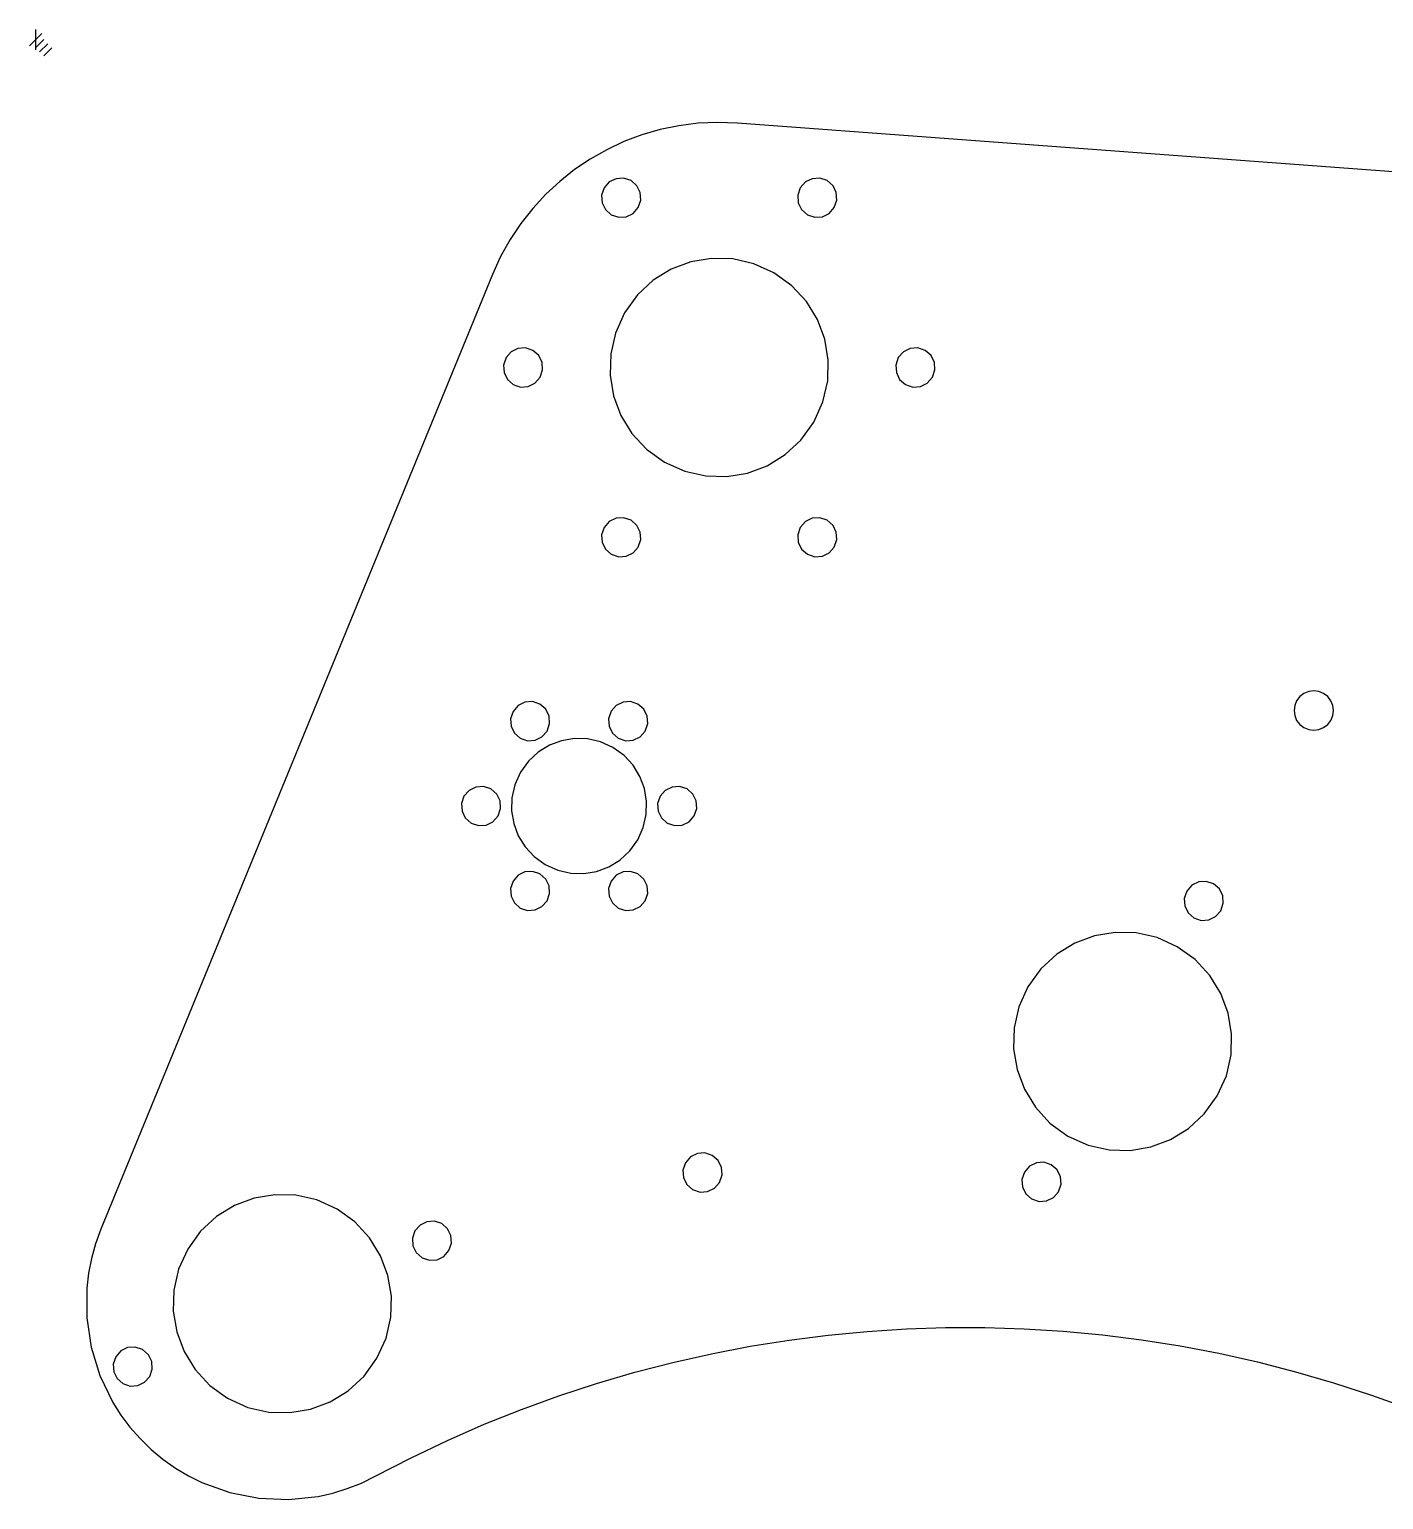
# Model space of a CAD drawing. Extents: x -1 to 358, y 181 to 530.
# Drawn here: x -0.8 to 174.6, y 340 to 530.5 of the extents above; entities that cross this region are included whole.
import ezdxf

# ---------------------------------------------------------------- set-up
doc = ezdxf.new("R2010")
doc.units = 0

msp = doc.modelspace()

# ---------------------------------------------------------------- linework, layer by layer
for p, q in [((85.802241, 518.322005), (83.315405, 518.008582)), ((88.329815, 518.438018), (85.802241, 518.322005)), ((90.888319, 518.350559), (88.329815, 518.438018)), ((192.183447, 510.815965), (90.888319, 518.350559)), ((78.503166, 516.813763), (76.197374, 515.944492)), ((80.879111, 517.503814), (78.503166, 516.813763)), ((83.315405, 518.008582), (80.879111, 517.503814)), ((73.971543, 514.902066), (71.835477, 513.692546)), ((76.197374, 515.944492), (73.971543, 514.902066)), ((71.835477, 513.692546), (69.798983, 512.321997)), ((67.871865, 510.796482), (66.06393, 509.122064)), ((69.798983, 512.321997), (67.871865, 510.796482)), ((74.296252, 510.718739), (73.626672, 509.959272)), ((75.174466, 511.148034), (74.296252, 510.718739)), ((76.149547, 511.217102), (75.174466, 511.148034)), ((77.109728, 510.895888), (76.149547, 511.217102)), ((77.867999, 510.224953), (77.109728, 510.895888)), ((77.109728, 510.895888), (77.109728, 510.895888)), ((99.695871, 510.718739), (99.026291, 509.959272)), ((100.574084, 511.148034), (99.695871, 510.718739)), ((101.549165, 511.217102), (100.574084, 511.148034)), ((102.509347, 510.895888), (101.549165, 511.217102)), ((103.267617, 510.224953), (102.509347, 510.895888)), ((102.509347, 510.895888), (102.509347, 510.895888)), ((66.06393, 509.122064), (64.384984, 507.304806)), ((73.626672, 509.959272), (73.303745, 508.999665)), ((73.303745, 508.999665), (73.371072, 508.024463)), ((78.295725, 509.345975), (77.867999, 510.224953)), ((78.363052, 508.370772), (78.295725, 509.345975)), ((99.026291, 509.959272), (98.703363, 508.999665)), ((98.703363, 508.999665), (98.77069, 508.024463)), ((103.695344, 509.345975), (103.267617, 510.224953)), ((103.762671, 508.370772), (103.695344, 509.345975)), ((64.384984, 507.304806), (62.844832, 505.350772)), ((73.371072, 508.024463), (73.798798, 507.145484)), ((73.798798, 507.145484), (74.557068, 506.47455)), ((77.370545, 506.651698), (78.040124, 507.411165)), ((78.040124, 507.411165), (78.363052, 508.370772)), ((98.77069, 508.024463), (99.198417, 507.145484)), ((99.198417, 507.145484), (99.956687, 506.47455)), ((102.770164, 506.651698), (103.439743, 507.411165)), ((103.439743, 507.411165), (103.762671, 508.370772)), ((62.844832, 505.350772), (61.453279, 503.266025)), ((74.557068, 506.47455), (75.51725, 506.153335)), ((75.51725, 506.153335), (76.492331, 506.222403)), ((76.492331, 506.222403), (77.370545, 506.651698)), ((99.956687, 506.47455), (100.916869, 506.153335)), ((100.916869, 506.153335), (101.89195, 506.222403)), ((101.89195, 506.222403), (102.770164, 506.651698)), ((61.453279, 503.266025), (60.220133, 501.056628)), ((60.220133, 501.056628), (59.155197, 498.728644)), ((82.32504, 499.413287), (79.992251, 497.98303)), ((84.869772, 500.363806), (82.32504, 499.413287)), ((87.54871, 500.813747), (84.869772, 500.363806)), ((90.284112, 500.742267), (87.54871, 500.813747)), ((92.99824, 500.128524), (90.284112, 500.742267)), ((95.613354, 498.951677), (92.99824, 500.128524)), ((59.155197, 498.728644), (8.454874, 375.019463)), ((79.992251, 497.98303), (77.949147, 496.093879)), ((97.94009, 497.275346), (95.613354, 498.951677)), ((95.613354, 498.951677), (95.613354, 498.951677)), ((99.82867, 495.231713), (97.94009, 497.275346)), ((77.949147, 496.093879), (76.273465, 493.766674)), ((76.273465, 493.766674), (75.095888, 491.151889)), ((101.258275, 492.898525), (99.82867, 495.231713)), ((102.208084, 490.353527), (101.258275, 492.898525)), ((75.095888, 491.151889), (74.481387, 488.437933)), ((102.657276, 487.674464), (102.208084, 490.353527)), ((60.926532, 487.962758), (60.603591, 487.003051)), ((61.596193, 488.722286), (60.926532, 487.962758)), ((62.474513, 489.151569), (61.596193, 488.722286)), ((63.449691, 489.220552), (62.474513, 489.151569)), ((64.409924, 488.899179), (63.449691, 489.220552)), ((65.168358, 488.228279), (64.409924, 488.899179)), ((64.409924, 488.899179), (64.409924, 488.899179)), ((65.596205, 487.349259), (65.168358, 488.228279)), ((74.481387, 488.437933), (74.409142, 485.702551)), ((102.585031, 484.939082), (102.657276, 487.674464)), ((111.725767, 487.96275), (111.402826, 487.003043)), ((112.395428, 488.722279), (111.725767, 487.96275)), ((113.273748, 489.151562), (112.395428, 488.722279)), ((114.248926, 489.220544), (113.273748, 489.151562)), ((115.209159, 488.899171), (114.248926, 489.220544)), ((115.967592, 488.228271), (115.209159, 488.899171)), ((115.209159, 488.899171), (115.209159, 488.899171)), ((116.39544, 487.349251), (115.967592, 488.228271)), ((60.603591, 487.003051), (60.670981, 486.027762)), ((60.670981, 486.027762), (61.098828, 485.148742)), ((65.340653, 485.414262), (65.663595, 486.37397)), ((65.663595, 486.37397), (65.596205, 487.349259)), ((111.402826, 487.003043), (111.470216, 486.027754)), ((111.470216, 486.027754), (111.898063, 485.148734)), ((116.139888, 485.414254), (116.462829, 486.373962)), ((116.462829, 486.373962), (116.39544, 487.349251)), ((61.098828, 485.148742), (61.857262, 484.477841)), ((61.857262, 484.477841), (62.817495, 484.156468)), ((62.817495, 484.156468), (63.792673, 484.225451)), ((63.792673, 484.225451), (64.670993, 484.654734)), ((64.670993, 484.654734), (65.340653, 485.414262)), ((74.409142, 485.702551), (74.858334, 483.023488)), ((101.97053, 482.225126), (102.585031, 484.939082)), ((111.898063, 485.148734), (112.656497, 484.477833)), ((112.656497, 484.477833), (113.61673, 484.15646)), ((113.61673, 484.15646), (114.591908, 484.225443)), ((114.591908, 484.225443), (115.470228, 484.654726)), ((115.470228, 484.654726), (116.139888, 485.414254)), ((74.858334, 483.023488), (75.808143, 480.47849)), ((100.792953, 479.610341), (101.97053, 482.225126)), ((75.808143, 480.47849), (77.237748, 478.145302)), ((77.237748, 478.145302), (79.126328, 476.10167)), ((99.117271, 477.283136), (100.792953, 479.610341)), ((97.074167, 475.393985), (99.117271, 477.283136)), ((79.126328, 476.10167), (81.453065, 474.425338)), ((81.453065, 474.425338), (84.068178, 473.248491)), ((94.741378, 473.963728), (97.074167, 475.393985)), ((84.068178, 473.248491), (86.782306, 472.634748)), ((86.782306, 472.634748), (89.517708, 472.563268)), ((89.517708, 472.563268), (92.196646, 473.013209)), ((92.196646, 473.013209), (94.741378, 473.963728)), ((74.295494, 466.726081), (73.625672, 465.966429)), ((75.174026, 467.155341), (74.295494, 466.726081)), ((76.149396, 467.224155), (75.174026, 467.155341)), ((77.109733, 466.902466), (76.149396, 467.224155)), ((77.868493, 466.231633), (77.109733, 466.902466)), ((77.109733, 466.902466), (77.109733, 466.902466)), ((99.695876, 466.725314), (99.026296, 465.965847)), ((100.57409, 467.154609), (99.695876, 466.725314)), ((101.549171, 467.223677), (100.57409, 467.154609)), ((102.509352, 466.902463), (101.549171, 467.223677)), ((103.267623, 466.231529), (102.509352, 466.902463)), ((102.509352, 466.902463), (102.509352, 466.902463)), ((73.625672, 465.966429), (73.302705, 465.00652)), ((73.302705, 465.00652), (73.370221, 464.031059)), ((78.296584, 465.352531), (77.868493, 466.231633)), ((78.364099, 464.37707), (78.296584, 465.352531)), ((99.026296, 465.965847), (98.703369, 465.006241)), ((98.703369, 465.006241), (98.770696, 464.031038)), ((103.695349, 465.35255), (103.267623, 466.231529)), ((103.762676, 464.377347), (103.695349, 465.35255)), ((73.370221, 464.031059), (73.798311, 463.151957)), ((73.798311, 463.151957), (74.557071, 462.481125)), ((77.371311, 462.65751), (78.041133, 463.417162)), ((78.041133, 463.417162), (78.364099, 464.37707)), ((98.770696, 464.031038), (99.198422, 463.152059)), ((99.198422, 463.152059), (99.956693, 462.481125)), ((102.770169, 462.658274), (103.439748, 463.417741)), ((103.439748, 463.417741), (103.762676, 464.377347)), ((74.557071, 462.481125), (75.517409, 462.159436)), ((75.517409, 462.159436), (76.492779, 462.228249)), ((76.492779, 462.228249), (77.371311, 462.65751)), ((99.956693, 462.481125), (100.916874, 462.159911)), ((100.916874, 462.159911), (101.891955, 462.228979)), ((101.891955, 462.228979), (102.770169, 462.658274)), ((163.712738, 444.040316), (163.31102, 443.515517)), ((164.245361, 444.449857), (163.712738, 444.040316)), ((164.866345, 444.706351), (164.245361, 444.449857)), ((165.521693, 444.791849), (164.866345, 444.706351)), ((166.177041, 444.706351), (165.521693, 444.791849)), ((166.798026, 444.449857), (166.177041, 444.706351)), ((167.330649, 444.040316), (166.798026, 444.449857)), ((166.798026, 444.449857), (166.798026, 444.449857)), ((167.732366, 443.515517), (167.330649, 444.040316)), ((61.831575, 442.133227), (61.508648, 441.17362)), ((62.501155, 442.892694), (61.831575, 442.133227)), ((63.379369, 443.321989), (62.501155, 442.892694)), ((64.35445, 443.391056), (63.379369, 443.321989)), ((65.314631, 443.069842), (64.35445, 443.391056)), ((66.072902, 442.398908), (65.314631, 443.069842)), ((65.314631, 443.069842), (65.314631, 443.069842)), ((66.500628, 441.519929), (66.072902, 442.398908)), ((74.530772, 442.13358), (74.207822, 441.173793)), ((75.200497, 442.893158), (74.530772, 442.13358)), ((76.078901, 443.322433), (75.200497, 442.893158)), ((77.054155, 443.391348), (76.078901, 443.322433)), ((78.01443, 443.06985), (77.054155, 443.391348)), ((78.772994, 442.398977), (78.01443, 443.06985)), ((78.01443, 443.06985), (78.01443, 443.06985)), ((79.200939, 441.519925), (78.772994, 442.398977)), ((163.05739, 442.905219), (162.969028, 442.239184)), ((162.969028, 442.239184), (163.05739, 441.573149)), ((163.31102, 443.515517), (163.05739, 442.905219)), ((167.985997, 442.90522), (167.732366, 443.515517)), ((168.074359, 442.239184), (167.985997, 442.90522)), ((167.985997, 441.573149), (168.074359, 442.239184)), ((61.508648, 441.17362), (61.575975, 440.198417)), ((61.575975, 440.198417), (62.003701, 439.319439)), ((66.245027, 439.58512), (66.567955, 440.544726)), ((66.567955, 440.544726), (66.500628, 441.519929)), ((74.207822, 441.173793), (74.275262, 440.198435)), ((74.275262, 440.198435), (74.703207, 439.319383)), ((78.945428, 439.58478), (79.268379, 440.544567)), ((79.268379, 440.544567), (79.200939, 441.519925)), ((163.05739, 441.573149), (163.311021, 440.962851)), ((163.311021, 440.962851), (163.712738, 440.438052)), ((163.712738, 440.438052), (164.245361, 440.028511)), ((166.798026, 440.028511), (167.330649, 440.438052)), ((167.330649, 440.438052), (167.732366, 440.962852)), ((167.732366, 440.962852), (167.985997, 441.573149)), ((62.003701, 439.319439), (62.761972, 438.648504)), ((62.761972, 438.648504), (63.722153, 438.32729)), ((63.722153, 438.32729), (64.697234, 438.396358)), ((64.697234, 438.396358), (65.575448, 438.825653)), ((65.575448, 438.825653), (66.245027, 439.58512)), ((68.120629, 438.324403), (66.545676, 437.73624)), ((69.778624, 438.602727), (68.120629, 438.324403)), ((71.471538, 438.558315), (69.778624, 438.602727)), ((73.151248, 438.178269), (71.471538, 438.558315)), ((74.769632, 437.449692), (73.151248, 438.178269)), ((74.703207, 439.319383), (75.46177, 438.64851)), ((75.46177, 438.64851), (76.422045, 438.327011)), ((76.422045, 438.327011), (77.3973, 438.395927)), ((77.3973, 438.395927), (78.275704, 438.825202)), ((78.275704, 438.825202), (78.945428, 439.58478)), ((164.245361, 440.028511), (164.866345, 439.772017)), ((164.866345, 439.772017), (165.521694, 439.686519)), ((165.521694, 439.686519), (166.177042, 439.772017)), ((166.177042, 439.772017), (166.798026, 440.028511)), ((65.101889, 436.851137), (63.837389, 435.681991)), ((66.545676, 437.73624), (65.101889, 436.851137)), ((76.20979, 436.412419), (74.769632, 437.449692)), ((74.769632, 437.449692), (74.769632, 437.449692)), ((77.378775, 435.14777), (76.20979, 436.412419)), ((63.837389, 435.681991), (62.8003, 434.241701)), ((78.263694, 433.70387), (77.378775, 435.14777)), ((62.071516, 432.62341), (61.691256, 430.943748)), ((62.8003, 434.241701), (62.071516, 432.62341)), ((78.851655, 432.128842), (78.263694, 433.70387)), ((55.481671, 431.134869), (55.158743, 430.175262)), ((56.15125, 431.894336), (55.481671, 431.134869)), ((57.029464, 432.32363), (56.15125, 431.894336)), ((58.004545, 432.392698), (57.029464, 432.32363)), ((58.964727, 432.071484), (58.004545, 432.392698)), ((59.722997, 431.40055), (58.964727, 432.071484)), ((58.964727, 432.071484), (58.964727, 432.071484)), ((60.150723, 430.521571), (59.722997, 431.40055)), ((60.21805, 429.546368), (60.150723, 430.521571)), ((61.691256, 430.943748), (61.646628, 429.25084)), ((79.129768, 430.470812), (78.851655, 432.128842)), ((80.880956, 431.135063), (80.558015, 430.175356)), ((81.550617, 431.894591), (80.880956, 431.135063)), ((82.428937, 432.323874), (81.550617, 431.894591)), ((83.404115, 432.392857), (82.428937, 432.323874)), ((84.364348, 432.071484), (83.404115, 432.392857)), ((85.122781, 431.400584), (84.364348, 432.071484)), ((84.364348, 432.071484), (84.364348, 432.071484)), ((85.550629, 430.521564), (85.122781, 431.400584)), ((85.618018, 429.546275), (85.550629, 430.521564)), ((55.158743, 430.175262), (55.22607, 429.200059)), ((55.22607, 429.200059), (55.653796, 428.32108)), ((59.895123, 428.586762), (60.21805, 429.546368)), ((61.646628, 429.25084), (61.924741, 427.592809)), ((78.70488, 427.098242), (79.08514, 428.777904)), ((79.08514, 428.777904), (79.129768, 430.470812)), ((80.558015, 430.175356), (80.625405, 429.200067)), ((80.625405, 429.200067), (81.053252, 428.321047)), ((85.295077, 428.586567), (85.618018, 429.546275)), ((55.653796, 428.32108), (56.412067, 427.650146)), ((56.412067, 427.650146), (57.372248, 427.328932)), ((57.372248, 427.328932), (58.347329, 427.398)), ((58.347329, 427.398), (59.225543, 427.827295)), ((59.225543, 427.827295), (59.895123, 428.586762)), ((61.924741, 427.592809), (62.512703, 426.017782)), ((77.976097, 425.479951), (78.70488, 427.098242)), ((81.053252, 428.321047), (81.811686, 427.650146)), ((81.811686, 427.650146), (82.771919, 427.328773)), ((82.771919, 427.328773), (83.747097, 427.397756)), ((83.747097, 427.397756), (84.625417, 427.827039)), ((84.625417, 427.827039), (85.295077, 428.586567)), ((62.512703, 426.017782), (63.397622, 424.573881)), ((76.939007, 424.03966), (77.976097, 425.479951)), ((63.397622, 424.573881), (64.566606, 423.309232)), ((64.566606, 423.309232), (66.006765, 422.27196)), ((75.674508, 422.870515), (76.939007, 424.03966)), ((63.378916, 421.326012), (62.500384, 420.896752)), ((64.354286, 421.394826), (63.378916, 421.326012)), ((65.314623, 421.073137), (64.354286, 421.394826)), ((66.073383, 420.402304), (65.314623, 421.073137)), ((65.314623, 421.073137), (65.314623, 421.073137)), ((66.006765, 422.27196), (67.625148, 421.543382)), ((67.625148, 421.543382), (69.304859, 421.163337)), ((69.304859, 421.163337), (70.997773, 421.118925)), ((70.997773, 421.118925), (72.655767, 421.397249)), ((72.655767, 421.397249), (74.23072, 421.985412)), ((74.23072, 421.985412), (75.674508, 422.870515)), ((76.079032, 421.325516), (75.200712, 420.896233)), ((77.05421, 421.394499), (76.079032, 421.325516)), ((78.014443, 421.073126), (77.05421, 421.394499)), ((78.772877, 420.402226), (78.014443, 421.073126)), ((78.014443, 421.073126), (78.014443, 421.073126)), ((61.830562, 420.1371), (61.507595, 419.177191)), ((61.507595, 419.177191), (61.575111, 418.201731)), ((62.500384, 420.896752), (61.830562, 420.1371)), ((66.501474, 419.523202), (66.073383, 420.402304)), ((66.568989, 418.547741), (66.501474, 419.523202)), ((74.531052, 420.136705), (74.20811, 419.176998)), ((74.20811, 419.176998), (74.2755, 418.201709)), ((75.200712, 420.896233), (74.531052, 420.136705)), ((79.200724, 419.523205), (78.772877, 420.402226)), ((79.268114, 418.547916), (79.200724, 419.523205)), ((149.74349, 419.608555), (149.073668, 418.848904)), ((150.622022, 420.037816), (149.74349, 419.608555)), ((151.597392, 420.106629), (150.622022, 420.037816)), ((152.55773, 419.78494), (151.597392, 420.106629)), ((153.316489, 419.114108), (152.55773, 419.78494)), ((152.55773, 419.78494), (152.55773, 419.78494)), ((153.74458, 418.235006), (153.316489, 419.114108)), ((61.575111, 418.201731), (62.003201, 417.322628)), ((62.003201, 417.322628), (62.761961, 416.651796)), ((65.5762, 416.828181), (66.246022, 417.587833)), ((66.246022, 417.587833), (66.568989, 418.547741)), ((74.2755, 418.201709), (74.703348, 417.322689)), ((74.703348, 417.322689), (75.461781, 416.651788)), ((78.275512, 416.828681), (78.945173, 417.588209)), ((78.945173, 417.588209), (79.268114, 418.547916)), ((149.073668, 418.848904), (148.750701, 417.888995)), ((148.750701, 417.888995), (148.818217, 416.913534)), ((153.489129, 416.299636), (153.812095, 417.259545)), ((153.812095, 417.259545), (153.74458, 418.235006)), ((62.761961, 416.651796), (63.722299, 416.330107)), ((63.722299, 416.330107), (64.697669, 416.398921)), ((64.697669, 416.398921), (65.5762, 416.828181)), ((75.461781, 416.651788), (76.422014, 416.330415)), ((76.422014, 416.330415), (77.397192, 416.399398)), ((77.397192, 416.399398), (78.275512, 416.828681)), ((148.818217, 416.913534), (149.246308, 416.034432)), ((149.246308, 416.034432), (150.005067, 415.3636)), ((150.005067, 415.3636), (150.965405, 415.041911)), ((151.940775, 415.110724), (152.819307, 415.539984)), ((152.819307, 415.539984), (153.489129, 416.299636)), ((139.788901, 413.494857), (137.110546, 413.04454)), ((142.523797, 413.423959), (139.788901, 413.494857)), ((145.237544, 412.811008), (142.523797, 413.423959)), ((150.965405, 415.041911), (151.940775, 415.110724)), ((134.566423, 412.093852), (132.234222, 410.663635)), ((137.110546, 413.04454), (134.566423, 412.093852)), ((147.852452, 411.635159), (145.237544, 412.811008)), ((150.17822, 409.958507), (147.852452, 411.635159)), ((147.852452, 411.635159), (147.852452, 411.635159)), ((132.234222, 410.663635), (130.191634, 408.774728)), ((152.065925, 407.914809), (150.17822, 409.958507)), ((130.191634, 408.774728), (128.516349, 406.447975)), ((153.494772, 405.581768), (152.065925, 407.914809)), ((128.516349, 406.447975), (127.338964, 403.833759)), ((154.443964, 403.037086), (153.494772, 405.581768)), ((127.338964, 403.833759), (126.724417, 401.120373)), ((154.892705, 400.358467), (154.443964, 403.037086)), ((126.724417, 401.120373), (126.651912, 398.385518)), ((154.8202, 397.623613), (154.892705, 400.358467)), ((126.651912, 398.385518), (127.100653, 395.706899)), ((154.205653, 394.910227), (154.8202, 397.623613)), ((127.100653, 395.706899), (128.049845, 393.162218)), ((153.028268, 392.296011), (154.205653, 394.910227)), ((128.049845, 393.162218), (129.478692, 390.829177)), ((129.478692, 390.829177), (131.366397, 388.785478)), ((151.352983, 389.969257), (153.028268, 392.296011)), ((131.366397, 388.785478), (133.692165, 387.108826)), ((149.310395, 388.080351), (151.352983, 389.969257)), ((133.692165, 387.108826), (136.307073, 385.932978)), ((146.978194, 386.650133), (149.310395, 388.080351)), ((85.705713, 384.842735), (84.827393, 384.413452)), ((86.68089, 384.911718), (85.705713, 384.842735)), ((87.641124, 384.590345), (86.68089, 384.911718)), ((136.307073, 385.932978), (139.02082, 385.320026)), ((139.02082, 385.320026), (141.755716, 385.249129)), ((141.755716, 385.249129), (144.434071, 385.699445)), ((144.434071, 385.699445), (146.978194, 386.650133)), ((84.157732, 383.653924), (83.834791, 382.694217)), ((84.827393, 384.413452), (84.157732, 383.653924)), ((88.399557, 383.919445), (87.641124, 384.590345)), ((87.641124, 384.590345), (87.641124, 384.590345)), ((88.827405, 383.040424), (88.399557, 383.919445)), ((88.894794, 382.065135), (88.827405, 383.040424)), ((128.72531, 383.203998), (128.055488, 382.444347)), ((129.603842, 383.633259), (128.72531, 383.203998)), ((130.579212, 383.702072), (129.603842, 383.633259)), ((131.53955, 383.380383), (130.579212, 383.702072)), ((132.298309, 382.709551), (131.53955, 383.380383)), ((131.53955, 383.380383), (131.53955, 383.380383)), ((83.834791, 382.694217), (83.90218, 381.718928)), ((83.90218, 381.718928), (84.330028, 380.839908)), ((87.902192, 380.3459), (88.571853, 381.105428)), ((88.571853, 381.105428), (88.894794, 382.065135)), ((128.055488, 382.444347), (127.732522, 381.484438)), ((127.732522, 381.484438), (127.800037, 380.508977)), ((132.7264, 381.830449), (132.298309, 382.709551)), ((132.793916, 380.854988), (132.7264, 381.830449)), ((30.974551, 379.508734), (28.296561, 379.058183)), ((33.70913, 379.438202), (30.974551, 379.508734)), ((36.422639, 378.825746), (33.70913, 379.438202)), ((84.330028, 380.839908), (85.088461, 380.169007)), ((85.088461, 380.169007), (86.048695, 379.847634)), ((86.048695, 379.847634), (87.023872, 379.916617)), ((87.023872, 379.916617), (87.902192, 380.3459)), ((127.800037, 380.508977), (128.228128, 379.629875)), ((128.228128, 379.629875), (128.986887, 378.959043)), ((130.922595, 378.706167), (131.801127, 379.135427)), ((131.801127, 379.135427), (132.470949, 379.895079)), ((132.470949, 379.895079), (132.793916, 380.854988)), ((25.752819, 378.107389), (23.420987, 376.677195)), ((28.296561, 379.058183), (25.752819, 378.107389)), ((39.037417, 377.650524), (36.422639, 378.825746)), ((41.362579, 375.97367), (39.037417, 377.650524)), ((39.037417, 377.650524), (39.037417, 377.650524)), ((128.986887, 378.959043), (129.947225, 378.637354)), ((129.947225, 378.637354), (130.922595, 378.706167)), ((23.420987, 376.677195), (21.378722, 374.788442)), ((43.249736, 373.929931), (41.362579, 375.97367)), ((49.792228, 375.574741), (49.122649, 374.815273)), ((50.670442, 376.004035), (49.792228, 375.574741)), ((51.645523, 376.073103), (50.670442, 376.004035)), ((52.605704, 375.751889), (51.645523, 376.073103)), ((53.363975, 375.080955), (52.605704, 375.751889)), ((52.605704, 375.751889), (52.605704, 375.751889)), ((8.454874, 375.019463), (7.770189, 373.142852)), ((21.378722, 374.788442), (19.703686, 372.461971)), ((44.678108, 371.596982), (43.249736, 373.929931)), ((49.122649, 374.815273), (48.799721, 373.855667)), ((48.799721, 373.855667), (48.867048, 372.880464)), ((53.791701, 374.201976), (53.363975, 375.080955)), ((53.859028, 373.226773), (53.791701, 374.201976)), ((7.770189, 373.142852), (7.239937, 371.239811)), ((19.703686, 372.461971), (18.526421, 369.848112)), ((45.626914, 369.052499), (44.678108, 371.596982)), ((48.867048, 372.880464), (49.294774, 372.001485)), ((49.294774, 372.001485), (50.053045, 371.330551)), ((51.988307, 371.078405), (52.866521, 371.5077)), ((52.866521, 371.5077), (53.536101, 372.267167)), ((53.536101, 372.267167), (53.859028, 373.226773)), ((7.239937, 371.239811), (6.862206, 369.318713)), ((18.526421, 369.848112), (17.911845, 367.135082)), ((50.053045, 371.330551), (51.013226, 371.009337)), ((51.013226, 371.009337), (51.988307, 371.078405)), ((6.862206, 369.318713), (6.635085, 367.387934)), ((46.075374, 366.374157), (45.626914, 369.052499)), ((6.635085, 367.387934), (6.625027, 363.530834)), ((17.911845, 367.135082), (17.839177, 364.400559)), ((46.002706, 363.639634), (46.075374, 366.374157)), ((17.839177, 364.400559), (18.287637, 361.722218)), ((6.625027, 363.530834), (7.19447, 359.735509)), ((45.38813, 360.926605), (46.002706, 363.639634)), ((107.702247, 361.793821), (112.776935, 362.117178)), ((112.776935, 362.117178), (117.857015, 362.280717)), ((117.857015, 362.280717), (122.938595, 362.284497)), ((122.938595, 362.284497), (128.017784, 362.128576)), ((128.017784, 362.128576), (133.09069, 361.813013)), ((18.287637, 361.722218), (19.236443, 359.177734)), ((44.210865, 358.312745), (45.38813, 360.926605)), ((92.549458, 359.864264), (97.584617, 360.667422)), ((97.584617, 360.667422), (102.636844, 361.310589)), ((102.636844, 361.310589), (107.702247, 361.793821)), ((133.09069, 361.813013), (138.153421, 361.337864)), ((138.153421, 361.337864), (143.202085, 360.70319)), ((143.202085, 360.70319), (148.232791, 359.909048)), ((7.19447, 359.735509), (8.328124, 356.068959)), ((10.378093, 358.507757), (10.055152, 357.54805)), ((11.047754, 359.267286), (10.378093, 358.507757)), ((11.926074, 359.696569), (11.047754, 359.267286)), ((12.901252, 359.765551), (11.926074, 359.696569)), ((13.861485, 359.444178), (12.901252, 359.765551)), ((14.619919, 358.773278), (13.861485, 359.444178)), ((13.861485, 359.444178), (13.861485, 359.444178)), ((15.047766, 357.894258), (14.619919, 358.773278)), ((19.236443, 359.177734), (20.664815, 356.844785)), ((42.535829, 355.986274), (44.210865, 358.312745)), ((82.545911, 357.777736), (87.535259, 358.901054)), ((87.535259, 358.901054), (92.549458, 359.864264)), ((148.232791, 359.909048), (153.241646, 358.955496)), ((153.241646, 358.955496), (158.224759, 357.842593)), ((10.055152, 357.54805), (10.122542, 356.572761)), ((10.122542, 356.572761), (10.550389, 355.693741)), ((14.792214, 355.959261), (15.115156, 356.918969)), ((15.115156, 356.918969), (15.047766, 357.894258)), ((20.664815, 356.844785), (22.551972, 354.801046)), ((72.657337, 355.050539), (77.585306, 356.49425)), ((77.585306, 356.49425), (82.545911, 357.777736)), ((158.224759, 357.842593), (163.178238, 356.570397)), ((163.178238, 356.570397), (168.098191, 355.138966)), ((8.328124, 356.068959), (10.010695, 352.598184)), ((10.550389, 355.693741), (11.308823, 355.02284)), ((11.308823, 355.02284), (12.269056, 354.701467)), ((12.269056, 354.701467), (13.244234, 354.77045)), ((13.244234, 354.77045), (14.122554, 355.199733)), ((14.122554, 355.199733), (14.792214, 355.959261)), ((22.551972, 354.801046), (24.877134, 353.124193)), ((40.493564, 354.097521), (42.535829, 355.986274)), ((67.765895, 353.446545), (72.657337, 355.050539)), ((168.098191, 355.138966), (172.980726, 353.548359)), ((10.010695, 352.598184), (11.053046, 350.957149)), ((24.877134, 353.124193), (27.491912, 351.94897)), ((35.61799, 351.716534), (38.161731, 352.667327)), ((38.161731, 352.667327), (40.493564, 354.097521)), ((62.914872, 351.682208), (67.765895, 353.446545)), ((172.980726, 353.548359), (177.821952, 351.798633)), ((11.053046, 350.957149), (12.226892, 349.390183)), ((27.491912, 351.94897), (30.205421, 351.336514)), ((30.205421, 351.336514), (32.94, 351.265982)), ((32.94, 351.265982), (35.61799, 351.716534)), ((58.10816, 349.757471), (62.914872, 351.682208)), ((12.226892, 349.390183), (13.530321, 347.905661)), ((53.34965, 347.672275), (58.10816, 349.757471)), ((13.530321, 347.905661), (14.961422, 346.511957)), ((48.643235, 345.426563), (53.34965, 347.672275)), ((14.961422, 346.511957), (16.497055, 345.234344)), ((16.497055, 345.234344), (18.109666, 344.093196)), ((43.992805, 343.020276), (48.643235, 345.426563)), ((18.109666, 344.093196), (19.790726, 343.089537)), ((19.790726, 343.089537), (21.531708, 342.224393)), ((42.198025, 342.143221), (43.992805, 343.020276)), ((21.531708, 342.224393), (25.159318, 340.913756)), ((38.489718, 340.84056), (40.36082, 341.41699)), ((40.36082, 341.41699), (42.198025, 342.143221)), ((25.159318, 340.913756), (28.924266, 340.169491)), ((28.924266, 340.169491), (32.758319, 339.999805)), ((32.758319, 339.999805), (36.593247, 340.412902)), ((36.593247, 340.412902), (38.489718, 340.84056))]:
    msp.add_line(p, q)
at = {"layer": 'Layer 1'}
for p, q in [((0.793749, 529.960749), (-0.793749, 528.373251)), ((0, 530.489915), (0, 527.844085)), ((1.058332, 529.167), (0, 528.108668)), ((1.587498, 528.637834), (0.529166, 527.579502)), ((2.116664, 528.108668), (1.058332, 527.050336))]:
    msp.add_line(p, q, dxfattribs=at)

doc.saveas('drawing.dxf')
